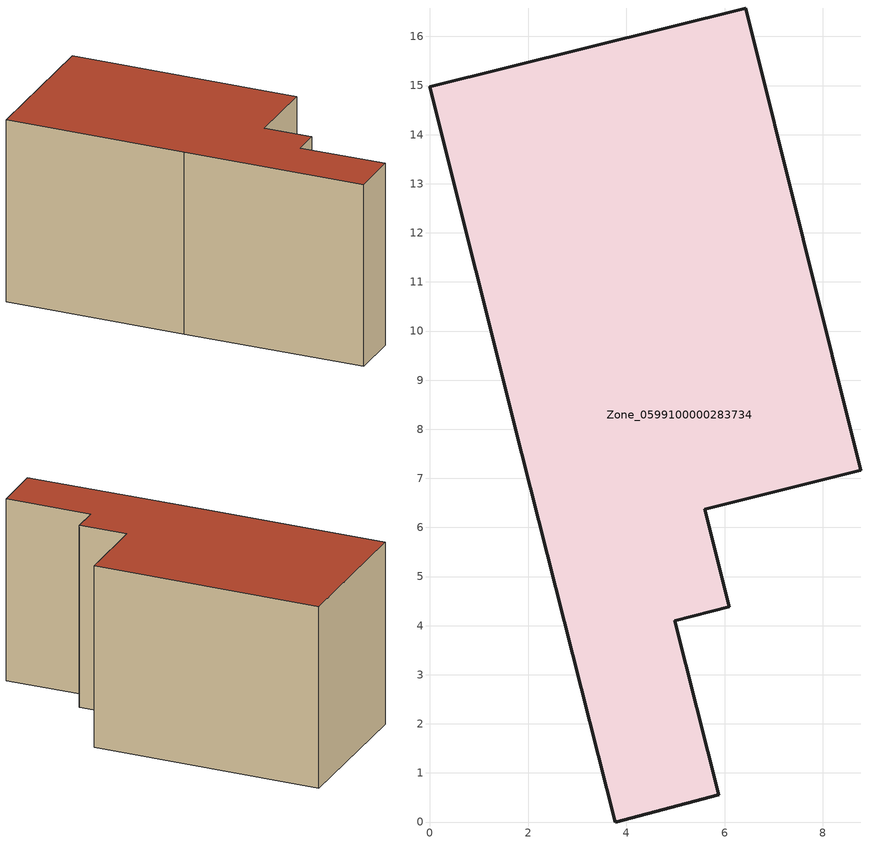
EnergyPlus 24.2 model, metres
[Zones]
Zone_0599100000283734
 floor ground (C_G): 5.6,6.37 6.1,4.38 4.99,4.1 5.88,0.55 3.77,0 1.87,7.5 0,14.97 6.43,16.58 8.77,7.16 z0
 wall outside (C_F): 1.87,7.5 3.77,0 5.88,0.55 4.99,4.1 6.1,4.38 5.6,6.37 8.77,7.16 6.43,16.58 0,14.97 1.87,7.5 z0:7.93
 roof outside (C_R): 6.43,16.58 0,14.97 1.87,7.5 3.77,0 5.88,0.55 4.99,4.1 6.1,4.38 5.6,6.37 8.77,7.16 z7.93
[BUILDING]
Pand.0599100000283734: North Axis=0; Terrain=City; Loads Convergence Tolerance Value=0.04; Temperature Convergence Tolerance Value=0.4; Solar Distribution=FullExterior; Maximum Number of Warmup Days=25; Minimum Number of Warmup Days=1
[Site:Location]
Rotterdam.The.Hague.AP_ZH_NLD Design_Conditions: Latitude=51.96; Longitude=4.45; Time Zone=1; Elevation=-4.5
[SITE:GROUNDTEMPERATURE:BUILDINGSURFACE]
18, 18, 18, 18, 18, 18, 18, 18, 18, 18, 18, 18
[MATERIAL] Thermal Absorptance=0.9; Solar Absorptance=0.7; Visible Absorptance=0.7
Name | Roughness | Thickness | Conductivity | Density | Specific Heat
G.TC.1946-1964 | MediumSmooth | 0.15 | 1 | 540 | 1210
F.TC.1946-1964 | Rough | 0.3 | 0.857143 | 1920 | 840
R.TC.1946-1964 | MediumRough | 0.2 | 0.235294 | 1500 | 1000
[CONSTRUCTION]
C_G: G.TC.1946-1964
C_F: F.TC.1946-1964
C_R: R.TC.1946-1964
[ZONE]
Zone_0599100000283734: Type=1; Multiplier=1; Ceiling Height=Autocalculate; Volume=Autocalculate; Floor Area=autocalculate; Part of Total Floor Area=Yes
[ZONEINFILTRATION:DESIGNFLOWRATE]
Infil_Zone_0599100000283734: Zone or ZoneList or Space or SpaceList=Zone_0599100000283734; Schedule=AlwaysOn; Design Flow Rate Calculation Method=Flow/Area; Flow Rate per Floor Area=0.003; Constant Term Coefficient=1; Temperature Term Coefficient=0; Velocity Term Coefficient=0; Velocity Squared Term Coefficient=0
[HVACTEMPLATE:ZONE:IDEALLOADSAIRSYSTEM]
Zone_0599100000283734: Maximum Heating Supply Air Temperature=50; Minimum Cooling Supply Air Temperature=13; Maximum Heating Supply Air Humidity Ratio=0.0156; Minimum Cooling Supply Air Humidity Ratio=0.0077; Heating Limit=NoLimit; Cooling Limit=NoLimit; Dehumidification Control Type=ConstantSensibleHeatRatio; Cooling Sensible Heat Ratio=0.7; Dehumidification Setpoint=60; Humidification Control Type=None; Humidification Setpoint=30; Outdoor Air Method=None; Outdoor Air Flow Rate per Person=0.00944; Outdoor Air Flow Rate per Zone Floor Area=0; Outdoor Air Flow Rate per Zone=0; Demand Controlled Ventilation Type=None; Outdoor Air Economizer Type=NoEconomizer; Heat Recovery Type=None; Sensible Heat Recovery Effectiveness=0.7; Latent Heat Recovery Effectiveness=0.65
[ZONECONTROL:THERMOSTAT]
ThermostatControl_Zone_0599100000283734: Zone or ZoneList=Zone_0599100000283734; Control Type Schedule=DualSetpointControlType; Control 1=Thermostat_Zone_0599100000283734; Temperature Difference Between Cutout And Setpoint=0
[THERMOSTATSETPOINT:DUALSETPOINT]
Thermostat_Zone_0599100000283734: Heating Setpoint Temperature Schedule=HeatingSetpoint_Zone_0599100000283734; Cooling Setpoint Temperature Schedule=CoolingSetpoint_Zone_0599100000283734
[SCHEDULE:COMPACT]
HeatingSetpoint_Zone_0599100000283734: Through: 12/31, For: AllDays, Until: 24:00, 21
CoolingSetpoint_Zone_0599100000283734: Through: 12/31, For: AllDays, Until: 24:00, 24
DualSetpointControlType: Through: 12/31, For: AllDays, Until: 24:00, 4
AlwaysOn: Through: 12/31, For: AllDays, Until: 24:00, 1
